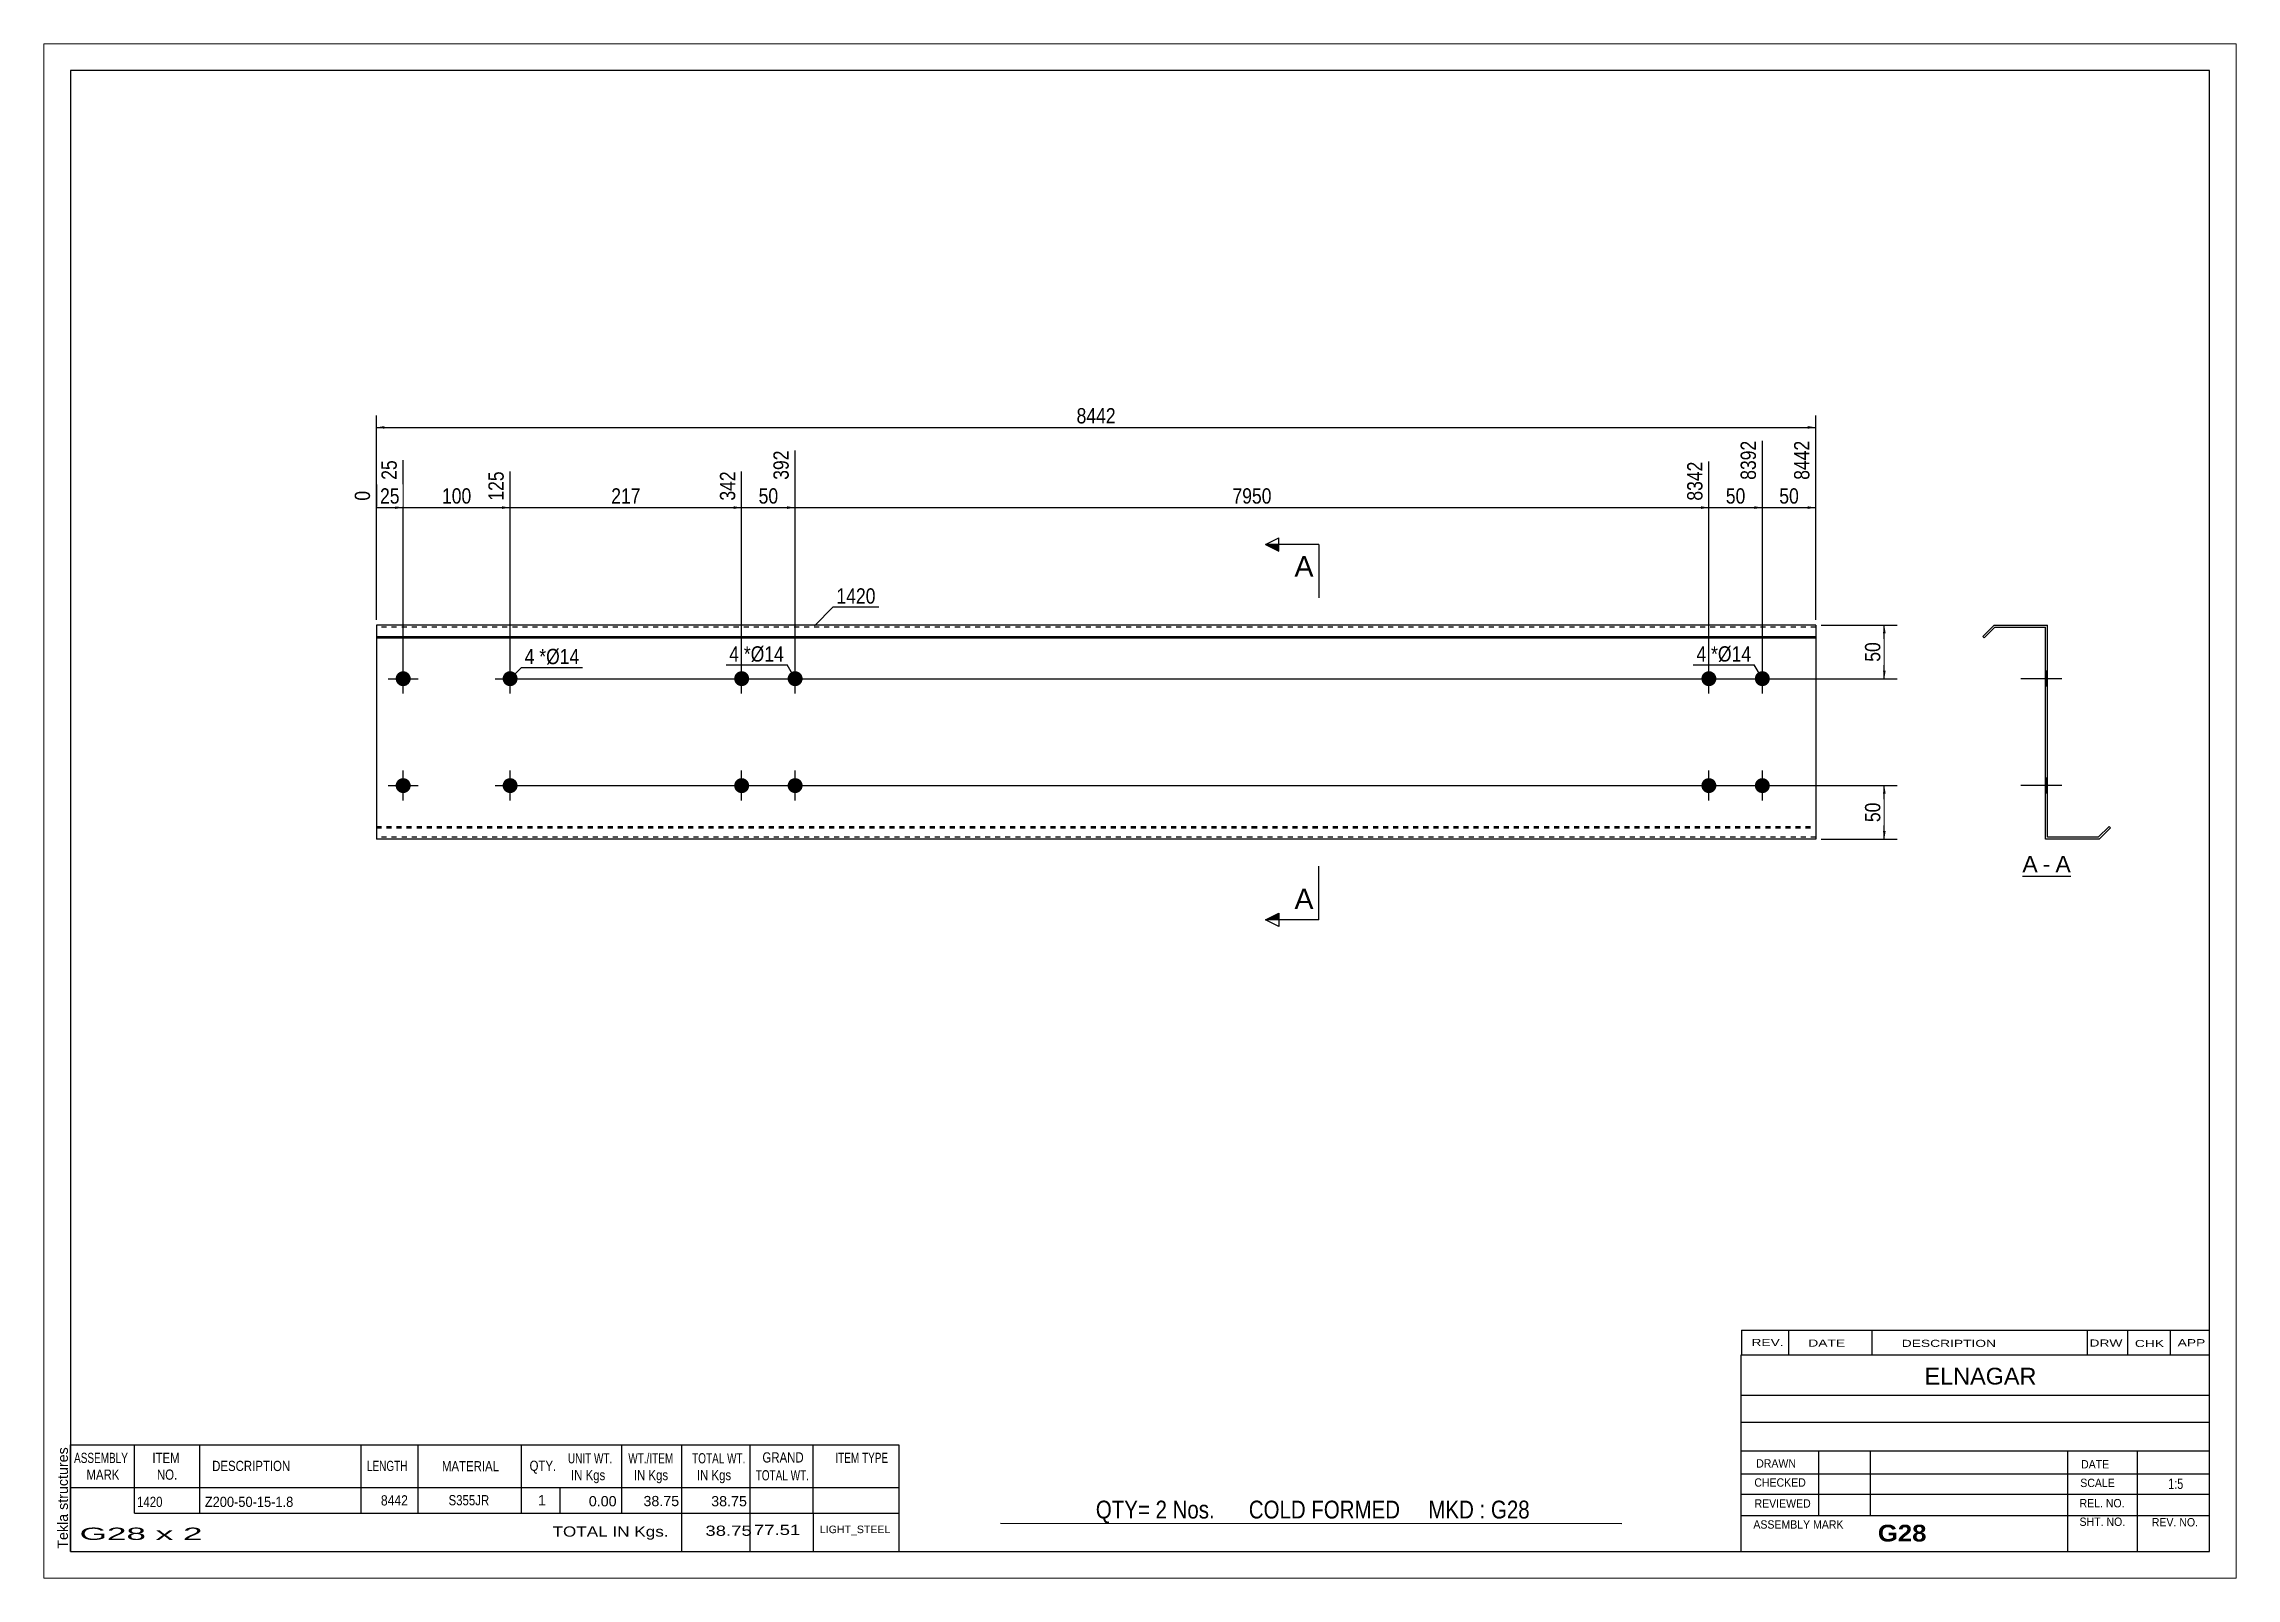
# Paper-space layout 'Layout1' of a CAD drawing. Header units: millimetres. Extents: x 0 to 410, y 0 to 287.
# The model-space entities are those that its viewports show. They can reach past a viewport. Long polylines and large blocks are cut down to what shows.
import ezdxf

# ---------------------------------------------------------------- set-up
doc = ezdxf.new("R2010")
doc.units = ezdxf.units.MM
doc.linetypes.add('DXK_LINE_DOT1', pattern=[1.8814, 0.9407, -0.9407])
doc.layers.add('Viewport layer', color=7, linetype='Continuous', plot=False)
doc.styles.add('Arial', font='ARIAL.TTF', dxfattribs={"height": 0.2})
doc.styles.add('Arial Bold', font='ARIALBD.TTF', dxfattribs={"height": 0.2})
doc.styles.add('Arial Narrow', font='ARIALN.TTF', dxfattribs={"height": 0.2})

# ---------------------------------------------------------------- blocks, each defined once
blk = doc.blocks.new('Unknown-629090930-1422')
at = {"color": 5, "linetype": 'Continuous'}
for p, q in [((342.8, 123.75), (-57.2, 123.75)), ((-57.2, 123.75), (-57.2, -153.25)), ((342.8, -153.25), (342.8, 123.75)), ((-57.2, -153.25), (342.8, -153.25))]:
    blk.add_line(p, q, dxfattribs=at)
at = {"color": 174, "linetype": 'Continuous', "style": 'Arial'}
blk.add_text('Tekla structures', height=1.9102, rotation=90, dxfattribs=at).set_placement((-57.7, -152.75))
blk = doc.blocks.new('Unknown-629090930-12 - 1228')
at = {"color": 7, "linetype": 'Continuous'}
blk.add_line((307.83, -26.95), (316.86, -26.95), dxfattribs=at)
at = {"color": 0, "linetype": 'Continuous'}
blk.add_wipeout([(310.67, -26.2), (310.67, -23), (307.83, -23), (307.83, -26.2)], dxfattribs=at)
blk.add_wipeout([(313.05, -26.2), (313.05, -23), (311.63, -23), (311.63, -26.2)], dxfattribs=at)
at = {"color": 96, "linetype": 'Continuous', "style": 'Arial'}
blk.add_text('A', height=3.06, dxfattribs=at).set_placement((307.83, -26.2))
at = {"color": 0, "linetype": 'Continuous'}
blk.add_wipeout([(316.86, -26.2), (316.86, -23), (314.01, -23), (314.01, -26.2)], dxfattribs=at)
at = {"color": 96, "linetype": 'Continuous', "style": 'Arial'}
for s, p in [('A', (314.01, -26.2)), ('-', (311.63, -26.2))]:
    blk.add_text(s, height=3.06, dxfattribs=at).set_placement(p)
blk = doc.blocks.new('Part-629090930-1218 - 1203')
at = {"color": 2, "linetype": 'Continuous'}
for p, q in [((0, 20), (0, -20)), ((163.7, 20), (0, 20)), ((0, 17.88), (163.7, 17.88)), ((0, 17.62), (163.7, 17.62)), ((269.19, 20), (163.8, 20)), ((163.8, 17.88), (269.19, 17.88)), ((163.8, 17.62), (269.19, 17.62)), ((269.19, 20), (269.19, -20)), ((163.7, -20), (0, -20)), ((269.19, -20), (163.8, -20))]:
    blk.add_line(p, q, dxfattribs=at)
at = {"color": 7, "linetype": 'DXK_LINE_DOT1'}
for p, q in [((163.7, 19.64), (0, 19.64)), ((269.19, 19.64), (163.8, 19.64)), ((0, -17.62), (163.7, -17.62)), ((0, -17.88), (163.7, -17.88)), ((163.7, -19.64), (0, -19.64)), ((163.8, -17.62), (269.19, -17.62)), ((163.8, -17.88), (269.19, -17.88)), ((269.19, -19.64), (163.8, -19.64))]:
    blk.add_line(p, q, dxfattribs=at)
blk = doc.blocks.new('Bolt-629090930-1219 - 1203')
at = {"linetype": 'Continuous'}
for points in [[(247.79, 10, -1), (250.59, 10, -1)], [(257.79, 10, -1), (260.59, 10, -1)], [(247.79, -10, -1), (250.59, -10, -1)], [(257.79, -10, -1), (260.59, -10, -1)]]:
    blk.add_hatch(color=3, dxfattribs=at).paths.add_polyline_path(points)
at = {"color": 3, "linetype": 'Continuous'}
for p, q in [((249.19, 7.2), (249.19, 12.8)), ((259.19, 7.2), (259.19, 12.8)), ((246.39, 10), (251.99, 10)), ((256.39, 10), (261.99, 10)), ((249.19, -12.8), (249.19, -7.2)), ((259.19, -12.8), (259.19, -7.2)), ((246.39, -10), (251.99, -10)), ((256.39, -10), (261.99, -10))]:
    blk.add_line(p, q, dxfattribs=at)
blk = doc.blocks.new('Bolt-629090930-1220 - 1203')
at = {"linetype": 'Continuous'}
for points in [[(3.6, 10, -1), (6.4, 10, -1)], [(23.6, 10, -1), (26.4, 10, -1)], [(3.6, -10, -1), (6.4, -10, -1)], [(23.6, -10, -1), (26.4, -10, -1)]]:
    blk.add_hatch(color=3, dxfattribs=at).paths.add_polyline_path(points)
at = {"color": 3, "linetype": 'Continuous'}
for p, q in [((5, 7.2), (5, 12.8)), ((25, 7.2), (25, 12.8)), ((2.2, 10), (7.8, 10)), ((22.2, 10), (27.8, 10)), ((5, -12.8), (5, -7.2)), ((25, -12.8), (25, -7.2)), ((2.2, -10), (7.8, -10)), ((22.2, -10), (27.8, -10))]:
    blk.add_line(p, q, dxfattribs=at)
blk = doc.blocks.new('Bolt-629090930-1221 - 1203')
at = {"linetype": 'Continuous'}
for points in [[(66.904, 10, -1), (69.704, 10, -1)], [(76.904, 10, -1), (79.704, 10, -1)], [(66.904, -10, -1), (69.704, -10, -1)], [(76.904, -10, -1), (79.704, -10, -1)]]:
    blk.add_hatch(color=3, dxfattribs=at).paths.add_polyline_path(points)
at = {"color": 3, "linetype": 'Continuous'}
for p, q in [((68.304, 7.2), (68.304, 12.8)), ((78.304, 7.2), (78.304, 12.8)), ((65.504, 10), (71.104, 10)), ((75.504, 10), (81.104, 10)), ((68.304, -12.8), (68.304, -7.2)), ((78.304, -12.8), (78.304, -7.2)), ((65.504, -10), (71.104, -10)), ((75.504, -10), (81.104, -10))]:
    blk.add_line(p, q, dxfattribs=at)
blk = doc.blocks.new('Bolt-629090930-1232 - 1228')
at = {"linetype": 'Continuous'}
for points in [[(312.16, 11.4), (312.16, 8.6), (312.52, 8.6), (312.52, 11.4)], [(312.16, 11.4), (312.16, 8.6), (312.52, 8.6), (312.52, 11.4)], [(312.16, -8.6), (312.16, -11.4), (312.52, -11.4), (312.52, -8.6)], [(312.16, -8.6), (312.16, -11.4), (312.52, -11.4), (312.52, -8.6)]]:
    blk.add_hatch(color=3, dxfattribs=at).paths.add_polyline_path(points)
at = {"color": 3, "linetype": 'Continuous'}
for p, q in [((315.19, 10), (307.59, 10)), ((315.19, 10), (307.59, 10)), ((312.52, 11.4), (312.16, 11.4)), ((312.52, 11.4), (312.16, 11.4)), ((312.52, 8.6), (312.16, 8.6)), ((312.52, 8.6), (312.16, 8.6)), ((315.19, -10), (307.59, -10)), ((315.19, -10), (307.59, -10)), ((312.52, -8.6), (312.16, -8.6)), ((312.52, -8.6), (312.16, -8.6)), ((312.52, -11.4), (312.16, -11.4)), ((312.52, -11.4), (312.16, -11.4))]:
    blk.add_line(p, q, dxfattribs=at)
blk = doc.blocks.new('Part-629090930-1230 - 1228')
at = {"color": 2, "linetype": 'Continuous'}
for p, q in [((302.52, 20), (300.4, 17.88)), ((300.4, 17.88), (300.65, 17.62)), ((300.65, 17.62), (302.67, 19.64)), ((302.52, 20), (312.52, 20)), ((302.67, 19.64), (312.16, 19.64)), ((312.16, -20), (312.16, 19.64)), ((312.52, -19.64), (312.52, 20)), ((322.16, -20), (312.16, -20)), ((322.01, -19.64), (312.52, -19.64)), ((322.01, -19.64), (324.03, -17.62)), ((322.16, -20), (324.28, -17.88)), ((324.28, -17.88), (324.03, -17.62))]:
    blk.add_line(p, q, dxfattribs=at)
blk = doc.blocks.new('Bolt-629090930-1231 - 1228')
at = {"linetype": 'Continuous'}
for points in [[(312.16, 11.4), (312.16, 8.6), (312.52, 8.6), (312.52, 11.4)], [(312.16, 11.4), (312.16, 8.6), (312.52, 8.6), (312.52, 11.4)], [(312.16, -8.6), (312.16, -11.4), (312.52, -11.4), (312.52, -8.6)], [(312.16, -8.6), (312.16, -11.4), (312.52, -11.4), (312.52, -8.6)]]:
    blk.add_hatch(color=3, dxfattribs=at).paths.add_polyline_path(points)
at = {"color": 3, "linetype": 'Continuous'}
for p, q in [((315.12, 10), (307.52, 10)), ((315.12, 10), (307.52, 10)), ((312.52, 11.4), (312.16, 11.4)), ((312.52, 11.4), (312.16, 11.4)), ((312.52, 8.6), (312.16, 8.6)), ((312.52, 8.6), (312.16, 8.6)), ((315.12, -10), (307.52, -10)), ((315.12, -10), (307.52, -10)), ((312.52, -8.6), (312.16, -8.6)), ((312.52, -8.6), (312.16, -8.6)), ((312.52, -11.4), (312.16, -11.4)), ((312.52, -11.4), (312.16, -11.4))]:
    blk.add_line(p, q, dxfattribs=at)
blk = doc.blocks.new('Bolt-629090930-1233 - 1228')
at = {"linetype": 'Continuous'}
for points in [[(312.16, 11.4), (312.16, 8.6), (312.52, 8.6), (312.52, 11.4)], [(312.16, 11.4), (312.16, 8.6), (312.52, 8.6), (312.52, 11.4)], [(312.16, -8.6), (312.16, -11.4), (312.52, -11.4), (312.52, -8.6)], [(312.16, -8.6), (312.16, -11.4), (312.52, -11.4), (312.52, -8.6)]]:
    blk.add_hatch(color=3, dxfattribs=at).paths.add_polyline_path(points)
at = {"color": 3, "linetype": 'Continuous'}
for p, q in [((315.12, 10), (307.52, 10)), ((315.12, 10), (307.52, 10)), ((312.52, 11.4), (312.16, 11.4)), ((312.52, 11.4), (312.16, 11.4)), ((312.52, 8.6), (312.16, 8.6)), ((312.52, 8.6), (312.16, 8.6)), ((315.12, -10), (307.52, -10)), ((315.12, -10), (307.52, -10)), ((312.52, -8.6), (312.16, -8.6)), ((312.52, -8.6), (312.16, -8.6)), ((312.52, -11.4), (312.16, -11.4)), ((312.52, -11.4), (312.16, -11.4))]:
    blk.add_line(p, q, dxfattribs=at)
blk = doc.blocks.new('StraightDimension-629090930-1242 - 1203')
at = {"linetype": 'Continuous'}
blk.add_hatch(color=7, dxfattribs=at).paths.add_polyline_path([(267.69, 42.25), (269.19, 42), (267.69, 41.75)])
at = {"color": 7, "linetype": 'Continuous'}
for p, q in [((259.19, 11), (259.19, 54.51)), ((269.19, 21), (269.19, 54.51)), ((259.19, 42), (269.19, 42))]:
    blk.add_line(p, q, dxfattribs=at)
at = {"color": 0}
blk.add_wipeout([(266.62, 42.15), (266.62, 46.35), (261.76, 46.35), (261.76, 42.15)], dxfattribs=at)
at = {"color": 0, "linetype": 'Continuous'}
blk.add_wipeout([(268.59, 55.11), (264.39, 55.11), (264.39, 46.6), (268.59, 46.6)], dxfattribs=at)
at = {"color": 3, "linetype": 'Continuous', "style": 'Arial Narrow'}
blk.add_text('8442', height=2.863, rotation=90.0002, dxfattribs=at).set_placement((267.99, 47.2))
at = {"color": 3, "style": 'Arial Narrow'}
blk.add_text('50', height=2.863, dxfattribs=at).set_placement((262.36, 42.75))
blk = doc.blocks.new('StraightDimension-629090930-1243 - 1203')
at = {"linetype": 'Continuous'}
blk.add_hatch(color=7, dxfattribs=at).paths.add_polyline_path([(257.69, 42.25), (259.19, 42), (257.69, 41.75)])
at = {"color": 7, "linetype": 'Continuous'}
for p, q in [((259.19, 11), (259.19, 54.51)), ((249.19, 11), (249.19, 50.61)), ((249.19, 42), (259.19, 42))]:
    blk.add_line(p, q, dxfattribs=at)
at = {"color": 0}
blk.add_wipeout([(256.62, 42.15), (256.62, 46.35), (251.76, 46.35), (251.76, 42.15)], dxfattribs=at)
at = {"color": 0, "linetype": 'Continuous'}
blk.add_wipeout([(258.59, 55.11), (254.39, 55.11), (254.39, 46.6), (258.59, 46.6)], dxfattribs=at)
at = {"color": 3, "linetype": 'Continuous', "style": 'Arial Narrow'}
blk.add_text('8392', height=2.863, rotation=90.0002, dxfattribs=at).set_placement((257.99, 47.2))
at = {"color": 3, "style": 'Arial Narrow'}
blk.add_text('50', height=2.863, dxfattribs=at).set_placement((252.36, 42.75))
blk = doc.blocks.new('StraightDimension-629090930-1244 - 1203')
at = {"linetype": 'Continuous'}
blk.add_hatch(color=7, dxfattribs=at).paths.add_polyline_path([(247.69, 42.25), (249.19, 42), (247.69, 41.75)])
at = {"color": 7, "linetype": 'Continuous'}
for p, q in [((78.3, 11), (78.3, 52.68)), ((249.19, 11), (249.19, 50.61)), ((78.3, 42), (249.19, 42))]:
    blk.add_line(p, q, dxfattribs=at)
at = {"color": 0, "linetype": 'Continuous'}
blk.add_wipeout([(248.59, 51.21), (244.39, 51.21), (244.39, 42.7), (248.59, 42.7)], dxfattribs=at)
at = {"color": 0}
blk.add_wipeout([(168, 42.15), (168, 46.35), (159.49, 46.35), (159.49, 42.15)], dxfattribs=at)
at = {"color": 3, "linetype": 'Continuous', "style": 'Arial Narrow'}
blk.add_text('8342', height=2.863, rotation=90.0002, dxfattribs=at).set_placement((247.99, 43.3))
at = {"color": 3, "style": 'Arial Narrow'}
blk.add_text('7950', height=2.863, dxfattribs=at).set_placement((160.09, 42.75))
blk = doc.blocks.new('StraightDimension-629090930-1245 - 1203')
at = {"linetype": 'Continuous'}
blk.add_hatch(color=7, dxfattribs=at).paths.add_polyline_path([(76.8, 42.25), (78.3, 42), (76.8, 41.75)])
at = {"color": 7, "linetype": 'Continuous'}
for p, q in [((78.3, 11), (78.3, 52.68)), ((68.3, 11), (68.3, 48.78)), ((68.3, 42), (78.3, 42))]:
    blk.add_line(p, q, dxfattribs=at)
at = {"color": 0}
blk.add_wipeout([(75.73, 42.15), (75.73, 46.35), (70.88, 46.35), (70.88, 42.15)], dxfattribs=at)
at = {"color": 0, "linetype": 'Continuous'}
blk.add_wipeout([(77.7, 53.28), (73.5, 53.28), (73.5, 46.6), (77.7, 46.6)], dxfattribs=at)
at = {"color": 3, "linetype": 'Continuous', "style": 'Arial Narrow'}
blk.add_text('392', height=2.863, rotation=90.0002, dxfattribs=at).set_placement((77.1, 47.2))
at = {"color": 3, "style": 'Arial Narrow'}
blk.add_text('50', height=2.863, dxfattribs=at).set_placement((71.48, 42.75))
blk = doc.blocks.new('StraightDimension-629090930-1246 - 1203')
at = {"linetype": 'Continuous'}
blk.add_hatch(color=7, dxfattribs=at).paths.add_polyline_path([(66.8, 42.25), (68.3, 42), (66.8, 41.75)])
at = {"color": 7, "linetype": 'Continuous'}
for p, q in [((25, 11), (25, 48.78)), ((68.3, 11), (68.3, 48.78)), ((25, 42), (68.3, 42))]:
    blk.add_line(p, q, dxfattribs=at)
at = {"color": 0, "linetype": 'Continuous'}
blk.add_wipeout([(67.7, 49.38), (63.5, 49.38), (63.5, 42.7), (67.7, 42.7)], dxfattribs=at)
at = {"color": 0}
blk.add_wipeout([(49.99, 42.15), (49.99, 46.35), (43.31, 46.35), (43.31, 42.15)], dxfattribs=at)
at = {"color": 3, "style": 'Arial Narrow'}
blk.add_text('217', height=2.863, dxfattribs=at).set_placement((43.91, 42.75))
at = {"color": 3, "linetype": 'Continuous', "style": 'Arial Narrow'}
blk.add_text('342', height=2.863, rotation=90.0002, dxfattribs=at).set_placement((67.1, 43.3))
blk = doc.blocks.new('StraightDimension-629090930-1247 - 1203')
at = {"linetype": 'Continuous'}
blk.add_hatch(color=7, dxfattribs=at).paths.add_polyline_path([(23.5, 42.25), (25, 42), (23.5, 41.75)])
at = {"color": 7, "linetype": 'Continuous'}
for p, q in [((5, 11), (5, 50.86)), ((25, 11), (25, 48.78)), ((5, 42), (25, 42))]:
    blk.add_line(p, q, dxfattribs=at)
at = {"color": 0}
blk.add_wipeout([(18.34, 42.15), (18.34, 46.35), (11.66, 46.35), (11.66, 42.15)], dxfattribs=at)
at = {"color": 3, "style": 'Arial Narrow'}
blk.add_text('100', height=2.863, dxfattribs=at).set_placement((12.26, 42.75))
at = {"color": 0, "linetype": 'Continuous'}
blk.add_wipeout([(24.4, 49.38), (20.2, 49.38), (20.2, 42.7), (24.4, 42.7)], dxfattribs=at)
at = {"color": 3, "linetype": 'Continuous', "style": 'Arial Narrow'}
blk.add_text('125', height=2.863, rotation=90.0002, dxfattribs=at).set_placement((23.8, 43.3))
blk = doc.blocks.new('StraightDimension-629090930-1248 - 1203')
at = {"linetype": 'Continuous'}
blk.add_hatch(color=7, dxfattribs=at).paths.add_polyline_path([(3.5, 42.25), (5, 42), (3.5, 41.75)])
at = {"color": 7, "linetype": 'Continuous'}
for p, q in [((5, 11), (5, 50.86)), ((0, 21), (0, 45.13)), ((0, 42), (5, 42))]:
    blk.add_line(p, q, dxfattribs=at)
at = {"color": 0}
blk.add_wipeout([(4.93, 42.15), (4.93, 46.35), (0.07, 46.35), (0.07, 42.15)], dxfattribs=at)
at = {"color": 0, "linetype": 'Continuous'}
blk.add_wipeout([(4.4, 51.46), (0.2, 51.46), (0.2, 46.6), (4.4, 46.6)], dxfattribs=at)
blk.add_wipeout([(-0.6, 45.73), (-4.8, 45.73), (-4.8, 42.7), (-0.6, 42.7)], dxfattribs=at)
at = {"color": 3, "linetype": 'Continuous', "style": 'Arial Narrow'}
for s, height, p in [('25', 2.863, (3.8, 47.2)), ('0', 2.86, (-1.2, 43.3))]:
    blk.add_text(s, height=height, rotation=90.0002, dxfattribs=at).set_placement(p)
at = {"color": 3, "style": 'Arial Narrow'}
blk.add_text('25', height=2.863, dxfattribs=at).set_placement((0.67, 42.75))
blk = doc.blocks.new('StraightDimension-629090930-1271 - 1203')
at = {"linetype": 'Continuous'}
for points in [[(281.75, 18.5), (282, 20), (282.25, 18.5)], [(282.25, 11.5), (282, 10), (281.75, 11.5)]]:
    blk.add_hatch(color=7, dxfattribs=at).paths.add_polyline_path(points)
at = {"color": 7, "linetype": 'Continuous'}
for p, q in [((270.19, 20), (284.4, 20)), ((282, 10), (282, 20)), ((26, 10), (284.4, 10))]:
    blk.add_line(p, q, dxfattribs=at)
at = {"color": 0}
blk.add_wipeout([(281.85, 17.43), (277.65, 17.43), (277.65, 12.57), (281.85, 12.57)], dxfattribs=at)
at = {"color": 3, "style": 'Arial Narrow'}
blk.add_text('50', height=2.863, rotation=90.0002, dxfattribs=at).set_placement((281.25, 13.17))
blk = doc.blocks.new('StraightDimension-629090930-1285 - 1203')
at = {"linetype": 'Continuous'}
for points in [[(1.5, 56.75), (0, 57), (1.5, 57.25)], [(267.69, 57.25), (269.19, 57), (267.69, 56.75)]]:
    blk.add_hatch(color=7, dxfattribs=at).paths.add_polyline_path(points)
at = {"color": 7, "linetype": 'Continuous'}
for p, q in [((0, 21), (0, 59.25)), ((269.19, 21), (269.19, 59.25)), ((0, 57), (269.19, 57))]:
    blk.add_line(p, q, dxfattribs=at)
at = {"color": 0}
blk.add_wipeout([(138.85, 57.15), (138.85, 61.35), (130.34, 61.35), (130.34, 57.15)], dxfattribs=at)
at = {"color": 3, "style": 'Arial Narrow'}
blk.add_text('8442', height=2.863, dxfattribs=at).set_placement((130.94, 57.75))
blk = doc.blocks.new('StraightDimension-629090930-1278 - 1203')
at = {"linetype": 'Continuous'}
for points in [[(281.75, -11.5), (282, -10), (282.25, -11.5)], [(282.25, -18.5), (282, -20), (281.75, -18.5)]]:
    blk.add_hatch(color=7, dxfattribs=at).paths.add_polyline_path(points)
at = {"color": 7, "linetype": 'Continuous'}
for p, q in [((26, -10), (284.4, -10)), ((282, -20), (282, -10)), ((270.19, -20), (284.4, -20))]:
    blk.add_line(p, q, dxfattribs=at)
at = {"color": 0}
blk.add_wipeout([(281.85, -12.57), (277.65, -12.57), (277.65, -17.43), (281.85, -17.43)], dxfattribs=at)
at = {"color": 3, "style": 'Arial Narrow'}
blk.add_text('50', height=2.863, rotation=90.0002, dxfattribs=at).set_placement((281.25, -16.83))
blk = doc.blocks.new('CBS_NAME_BLOG-629090930-1438')
at = {"color": 7, "linetype": 'Continuous'}
for p, q in [((255.21, -116.5), (342.73, -116.5)), ((255.21, -153.21), (255.21, -116.5)), ((255.21, -124.04), (342.73, -124.04)), ((255.28, -129.09), (342.8, -129.09)), ((255.21, -134.46), (342.73, -134.46)), ((269.73, -146.57), (269.73, -134.47)), ((279.42, -146.54), (279.42, -134.47)), ((316.33, -153.21), (316.33, -134.48)), ((329.38, -153.21), (329.38, -134.47)), ((255.22, -138.76), (342.8, -138.74)), ((255.21, -142.51), (342.73, -142.51)), ((255.21, -146.55), (342.73, -146.55)), ((255.21, -153.25), (342.8, -153.25))]:
    blk.add_line(p, q, dxfattribs=at)
at = {"color": 3, "linetype": 'Continuous', "style": 'Arial'}
blk.add_text('ELNAGAR', height=3.133, dxfattribs=at).set_placement((289.53, -122.03))
at = {"color": 3, "linetype": 'Continuous'}
for s, height, style, width, p in [('DRAWN', 1.566, 'Arial', 0.9, (258.04, -137.57)), ('DATE', 1.566, 'Arial', 0.9, (318.8, -137.73)), ('CHECKED', 1.566, 'Arial', 0.9, (257.69, -141.14)), ('REVIEWED', 1.566, 'Arial', 0.9, (257.73, -145.06)), ('REL. NO.', 1.566, 'Arial', 0.9, (318.51, -145.01)), ('SCALE', 1.566, 'Arial', 0.9, (318.65, -141.21)), ('1:5', 1.957, 'Arial Narrow', 0.9, (335.1, -141.57)), ('ASSEMBLY MARK', 1.5663, 'Arial', 0.9, (257.51, -148.99)), ('SHT. NO.', 1.566, 'Arial', 0.9, (318.51, -148.48)), ('REV. NO.', 1.566, 'Arial', 0.9, (332.03, -148.57)), ('G28', 3.131, 'Arial Bold', 1.1, (280.79, -151.39))]:
    blk.add_text(s, height=height, dxfattribs=dict(at, style=style, width=width)).set_placement(p)
blk = doc.blocks.new('CBS_BOM-629090930-1436')
at = {"color": 7, "linetype": 'Continuous'}
for p, q in [((-57.23, -141.28), (-57.23, -133.28)), ((-57.23, -133.28), (97.69, -133.28)), ((-45.23, -141.28), (-45.23, -133.28)), ((-33.04, -141.28), (-33.04, -133.28)), ((-2.88, -141.28), (-2.88, -133.28)), ((7.8, -141.28), (7.8, -133.28)), ((27.12, -141.28), (27.12, -133.28)), ((45.92, -141.28), (45.92, -133.28)), ((57.13, -141.28), (57.13, -133.28)), ((69.92, -141.28), (69.92, -133.28)), ((81.67, -141.28), (81.67, -133.28)), ((97.69, -133.29), (97.69, -141.27)), ((-57.23, -141.28), (97.69, -141.28)), ((-57.23, -146.08), (-57.23, -141.28)), ((-45.23, -146.08), (-45.23, -141.28)), ((-33.04, -146.08), (-33.04, -141.28)), ((-2.88, -146.08), (-2.88, -141.28)), ((7.8, -146.08), (7.8, -141.28)), ((27.12, -146.08), (27.12, -141.28)), ((34.38, -146.08), (34.38, -141.28)), ((45.92, -146.08), (45.92, -141.28)), ((57.13, -146.08), (57.13, -141.28)), ((69.92, -146.08), (69.92, -141.28)), ((81.69, -146.08), (81.69, -141.28)), ((97.69, -141.28), (97.69, -146.08)), ((-57.23, -153.28), (-57.23, -146.1)), ((-45.23, -146.08), (97.69, -146.08)), ((57.13, -153.28), (57.13, -146.1)), ((69.92, -153.28), (69.92, -146.1)), ((81.73, -153.28), (81.73, -146.1)), ((97.69, -146.08), (97.69, -153.28)), ((-57.23, -153.28), (97.69, -153.28))]:
    blk.add_line(p, q, dxfattribs=at)
at = {"color": 3, "linetype": 'Continuous', "style": 'Arial'}
for s, height, width, p in [('ASSEMBLY', 1.91, 0.7, (-56.55, -136.71)), ('ITEM', 1.91, 0.8, (-41.9, -136.71)), ('UNIT WT.', 1.91, 0.7, (35.81, -136.78)), ('WT./ITEM', 1.91, 0.7, (47.1, -136.78)), ('TOTAL WT.', 1.91, 0.7, (59.04, -136.78)), ('GRAND', 1.91, 0.8, (72.19, -136.62)), ('ITEM TYPE', 1.91, 0.7, (85.83, -136.7)), ('MARK', 1.91, 0.8, (-54.23, -139.84)), ('NO.', 1.91, 0.8, (-41.05, -139.84)), ('DESCRIPTION', 1.9102, 0.8, (-30.72, -138.21)), ('LENGTH', 1.91, 0.7, (-1.77, -138.21)), ('MATERIAL', 1.91, 0.8, (12.25, -138.26)), ('QTY.', 1.91, 0.8, (28.64, -138.18)), ('IN Kgs', 1.91, 0.8, (36.39, -139.92)), ('IN Kgs', 1.91, 0.8, (48.14, -139.92)), ('IN Kgs', 1.91, 0.8, (59.93, -139.92)), ('TOTAL WT.', 1.91, 0.7, (70.93, -139.96))]:
    blk.add_text(s, height=height, dxfattribs=dict(at, width=width)).set_placement(p)
at = {"color": 7, "linetype": 'Continuous', "style": 'Arial'}
for s, height, width, p in [('1420', 1.91, 0.8, (-44.77, -144.93)), ('Z200-50-15-1.8', 1.9102, 0.9, (-32.1, -144.93)), ('8442', 1.91, 0.85, (0.84, -144.65)), ('S355JR', 1.91, 0.8, (13.49, -144.62))]:
    blk.add_text(s, height=height, dxfattribs=dict(at, width=width)).set_placement(p)
for s, p in [('1', (30.21, -144.62)), ('0.00', (39.72, -144.81)), ('38.75', (49.94, -144.78)), ('38.75', (62.61, -144.81))]:
    blk.add_text(s, height=1.91, dxfattribs=at).set_placement(p)
at = {"color": 6, "linetype": 'Continuous', "style": 'Arial'}
for s, height, width, p in [('G28 x 2', 2.292, 2.05, (-55.51, -151.09)), ('TOTAL IN Kgs.', 1.9102, 1.2, (32.93, -150.48)), ('38.75', 1.91, 1.3, (61.52, -150.33)), ('77.51', 1.91, 1.3, (70.59, -150.17))]:
    blk.add_text(s, height=height, dxfattribs=dict(at, width=width)).set_placement(p)
blk.add_text('LIGHT_STEEL', height=1.4135, dxfattribs=at).set_placement((82.94, -149.83))
blk = doc.blocks.new('CBS_CALLOFF-629090930-1437')
at = {"color": 7, "linetype": 'Continuous'}
blk.add_line((116.68, -147.98), (232.91, -148), dxfattribs=at)
at = {"color": 3, "linetype": 'Continuous', "style": 'Arial Narrow'}
blk.add_text('QTY= 2 Nos.      COLD FORMED     MKD : G28', height=3.3405, dxfattribs=at).set_placement((134.54, -147.09))
blk = doc.blocks.new('CBS_REVISION-629090930-1439')
at = {"color": 7, "linetype": 'Continuous'}
for p, q in [((255.29, -111.87), (342.79, -111.87)), ((255.29, -111.87), (255.29, -116.5)), ((264.09, -111.87), (264.09, -116.5)), ((279.68, -111.87), (279.68, -116.44)), ((319.94, -111.87), (319.94, -116.5)), ((327.48, -111.87), (327.48, -116.5)), ((335.43, -111.87), (335.43, -116.5)), ((255.29, -116.5), (342.79, -116.5))]:
    blk.add_line(p, q, dxfattribs=at)
at = {"color": 7, "style": 'Arial Narrow', "width": 1.7}
for s, height, p in [('REV.', 1.326, (257.15, -114.82)), ('DATE', 1.326, (267.78, -114.94)), ('DESCRIPTION', 1.3257, (285.26, -114.99)), ('DRW', 1.326, (320.37, -114.93)), ('CHK', 1.326, (328.86, -115.02)), ('APP', 1.326, (336.86, -114.87))]:
    blk.add_text(s, height=height, dxfattribs=at).set_placement(p)
blk = doc.blocks.new('SectionMark-629090930-1240 - 1203')
at = {"linetype": 'Continuous'}
for points in [[(168.75, 35.1), (168.75, 33.85), (166.25, 35.1)], [(168.75, -33.85), (168.75, -35.1), (166.25, -35.1)]]:
    blk.add_hatch(color=30, dxfattribs=at).paths.add_polyline_path(points)
at = {"color": 30, "linetype": 'Continuous'}
for p, q in [((166.25, 35.1), (168.75, 36.35)), ((166.25, 35.1), (168.75, 33.85)), ((168.75, 33.85), (168.75, 36.35)), ((166.25, -35.1), (168.75, -33.85)), ((168.75, -36.35), (166.25, -35.1)), ((168.75, -33.85), (168.75, -36.35))]:
    blk.add_line(p, q, dxfattribs=at)
at = {"color": 0, "linetype": 'Continuous'}
for points in [[(175.25, 29.1), (175.25, 33.1), (171.69, 33.1), (171.69, 29.1)], [(175.25, -33.1), (175.25, -29.1), (171.69, -29.1), (171.69, -33.1)]]:
    blk.add_wipeout(points, dxfattribs=at)
at = {"color": 30, "linetype": 'Continuous'}
for p, q in [((176.25, 35.1), (166.25, 35.1)), ((176.25, 35.1), (176.25, 25.1)), ((176.25, -35.1), (176.25, -25.1)), ((176.25, -35.1), (166.25, -35.1))]:
    blk.add_line(p, q, dxfattribs=at)
at = {"color": 96, "linetype": 'Continuous', "style": 'Arial'}
for p in [(171.69, 29.1), (171.69, -33.1)]:
    blk.add_text('A', height=3.82, dxfattribs=at).set_placement(p)
blk = doc.blocks.new('Mark-629090930-1288 - 1203')
at = {"color": 0}
blk.add_wipeout([(93.35, 24.04), (93.35, 27.04), (86.03, 27.04), (86.03, 24.04)], dxfattribs=at)
blk.add_wipeout([(93.35, 24.04), (93.35, 27.04), (86.03, 27.04), (86.03, 24.04)], dxfattribs=at)
at = {"color": 7, "linetype": 'Continuous'}
for p, q in [((81.9, 19.9), (85.43, 23.44)), ((85.43, 23.44), (93.95, 23.44))]:
    blk.add_line(p, q, dxfattribs=at)
at = {"color": 3, "style": 'Arial Narrow'}
blk.add_text('1420', height=2.863, dxfattribs=at).set_placement((86.03, 24.04))
blk = doc.blocks.new('Mark-629090930-1297 - 1203')
at = {"color": 0}
blk.add_wipeout([(248.7, 13.2), (248.7, 16.2), (246.87, 16.2), (246.87, 13.2)], dxfattribs=at)
blk.add_wipeout([(248.7, 13.2), (248.7, 16.2), (246.87, 16.2), (246.87, 13.2)], dxfattribs=at)
blk.add_wipeout([(250.88, 13.2), (250.88, 16.2), (249.6, 16.2), (249.6, 13.2)], dxfattribs=at)
blk.add_wipeout([(250.88, 13.2), (250.88, 16.2), (249.6, 16.2), (249.6, 13.2)], dxfattribs=at)
at = {"color": 3, "style": 'Arial Narrow'}
blk.add_text('4', height=2.86, dxfattribs=at).set_placement((246.87, 13.2))
at = {"color": 0}
blk.add_wipeout([(257.09, 13.2), (257.09, 16.2), (250.88, 16.2), (250.88, 13.2)], dxfattribs=at)
blk.add_wipeout([(257.09, 13.2), (257.09, 16.2), (250.88, 16.2), (250.88, 13.2)], dxfattribs=at)
at = {"color": 7, "linetype": 'Continuous'}
for p in [(246.27, 12.6), (259.19, 10)]:
    blk.add_line(p, (257.69, 12.6), dxfattribs=at)
at = {"color": 3, "style": 'Arial Narrow'}
for s, height, p in [('*', 2.86, (249.6, 13.2)), ('Ø14', 2.863, (250.88, 13.2))]:
    blk.add_text(s, height=height, dxfattribs=at).set_placement(p)
blk = doc.blocks.new('Mark-629090930-1298 - 1203')
at = {"color": 0}
blk.add_wipeout([(29.55, 12.72), (29.55, 15.72), (27.72, 15.72), (27.72, 12.72)], dxfattribs=at)
blk.add_wipeout([(29.55, 12.72), (29.55, 15.72), (27.72, 15.72), (27.72, 12.72)], dxfattribs=at)
at = {"color": 7, "linetype": 'Continuous'}
blk.add_line((25, 10), (27.12, 12.12), dxfattribs=at)
at = {"color": 0}
blk.add_wipeout([(31.73, 12.72), (31.73, 15.72), (30.45, 15.72), (30.45, 12.72)], dxfattribs=at)
blk.add_wipeout([(31.73, 12.72), (31.73, 15.72), (30.45, 15.72), (30.45, 12.72)], dxfattribs=at)
at = {"color": 3, "style": 'Arial Narrow'}
blk.add_text('4', height=2.86, dxfattribs=at).set_placement((27.72, 12.72))
at = {"color": 0}
blk.add_wipeout([(37.94, 12.72), (37.94, 15.72), (31.73, 15.72), (31.73, 12.72)], dxfattribs=at)
blk.add_wipeout([(37.94, 12.72), (37.94, 15.72), (31.73, 15.72), (31.73, 12.72)], dxfattribs=at)
at = {"color": 7, "linetype": 'Continuous'}
blk.add_line((27.12, 12.12), (38.54, 12.12), dxfattribs=at)
at = {"color": 3, "style": 'Arial Narrow'}
for s, height, p in [('*', 2.86, (30.45, 12.72)), ('Ø14', 2.863, (31.73, 12.72))]:
    blk.add_text(s, height=height, dxfattribs=at).set_placement(p)
blk = doc.blocks.new('Mark-629090930-1299 - 1203')
at = {"color": 0}
blk.add_wipeout([(67.81, 13.2), (67.81, 16.2), (65.98, 16.2), (65.98, 13.2)], dxfattribs=at)
blk.add_wipeout([(67.81, 13.2), (67.81, 16.2), (65.98, 16.2), (65.98, 13.2)], dxfattribs=at)
blk.add_wipeout([(69.99, 13.2), (69.99, 16.2), (68.71, 16.2), (68.71, 13.2)], dxfattribs=at)
blk.add_wipeout([(69.99, 13.2), (69.99, 16.2), (68.71, 16.2), (68.71, 13.2)], dxfattribs=at)
at = {"color": 3, "style": 'Arial Narrow'}
blk.add_text('4', height=2.86, dxfattribs=at).set_placement((65.98, 13.2))
at = {"color": 0}
blk.add_wipeout([(76.2, 13.2), (76.2, 16.2), (69.99, 16.2), (69.99, 13.2)], dxfattribs=at)
blk.add_wipeout([(76.2, 13.2), (76.2, 16.2), (69.99, 16.2), (69.99, 13.2)], dxfattribs=at)
at = {"color": 7, "linetype": 'Continuous'}
for p in [(65.38, 12.6), (78.3, 10)]:
    blk.add_line(p, (76.8, 12.6), dxfattribs=at)
at = {"color": 3, "style": 'Arial Narrow'}
for s, height, p in [('*', 2.86, (68.71, 13.2)), ('Ø14', 2.863, (69.99, 13.2))]:
    blk.add_text(s, height=height, dxfattribs=at).set_placement(p)

msp = doc.modelspace()

# ---------------------------------------------------------------- block references
for name in ['Unknown-629090930-1422', 'Part-629090930-1218 - 1203', 'Part-629090930-1230 - 1228', 'Bolt-629090930-1220 - 1203', 'Bolt-629090930-1221 - 1203', 'Bolt-629090930-1219 - 1203', 'Bolt-629090930-1231 - 1228', 'Bolt-629090930-1233 - 1228', 'Bolt-629090930-1232 - 1228', 'CBS_REVISION-629090930-1439', 'CBS_NAME_BLOG-629090930-1438', 'CBS_BOM-629090930-1436', 'CBS_CALLOFF-629090930-1437']:
    msp.add_blockref(name, (0, 0))

# ---------------------------------------------------------------- next in the draw order: block references
for name in ['StraightDimension-629090930-1242 - 1203', 'StraightDimension-629090930-1278 - 1203', 'Unknown-629090930-12 - 1228']:
    msp.add_blockref(name, (0, 0))

# ---------------------------------------------------------------- next in the draw order: block references
msp.add_blockref('StraightDimension-629090930-1243 - 1203', (0, 0))

# ---------------------------------------------------------------- next in the draw order: block references
msp.add_blockref('StraightDimension-629090930-1244 - 1203', (0, 0))

# ---------------------------------------------------------------- next in the draw order: block references
msp.add_blockref('StraightDimension-629090930-1245 - 1203', (0, 0))

# ---------------------------------------------------------------- next in the draw order: block references
msp.add_blockref('StraightDimension-629090930-1246 - 1203', (0, 0))

# ---------------------------------------------------------------- next in the draw order: block references
msp.add_blockref('StraightDimension-629090930-1247 - 1203', (0, 0))

# ---------------------------------------------------------------- next in the draw order: block references
for name in ['StraightDimension-629090930-1248 - 1203', 'StraightDimension-629090930-1271 - 1203']:
    msp.add_blockref(name, (0, 0))

# ---------------------------------------------------------------- next in the draw order: block references
for name in ['StraightDimension-629090930-1285 - 1203', 'Mark-629090930-1298 - 1203', 'Mark-629090930-1299 - 1203', 'Mark-629090930-1297 - 1203']:
    msp.add_blockref(name, (0, 0))

# ---------------------------------------------------------------- next in the draw order: block references
for name in ['SectionMark-629090930-1240 - 1203', 'Mark-629090930-1288 - 1203']:
    msp.add_blockref(name, (0, 0))

psp = doc.layouts.get("Layout1")

# ---------------------------------------------------------------- viewports
at = {"layer": 'Viewport layer', "view_target_point": (142.8, -14.75)}
psp.add_viewport(center=(205, 143.5), size=(410, 287), view_center_point=(0, 0), view_height=287, dxfattribs=at)

doc.saveas('drawing.dxf')
